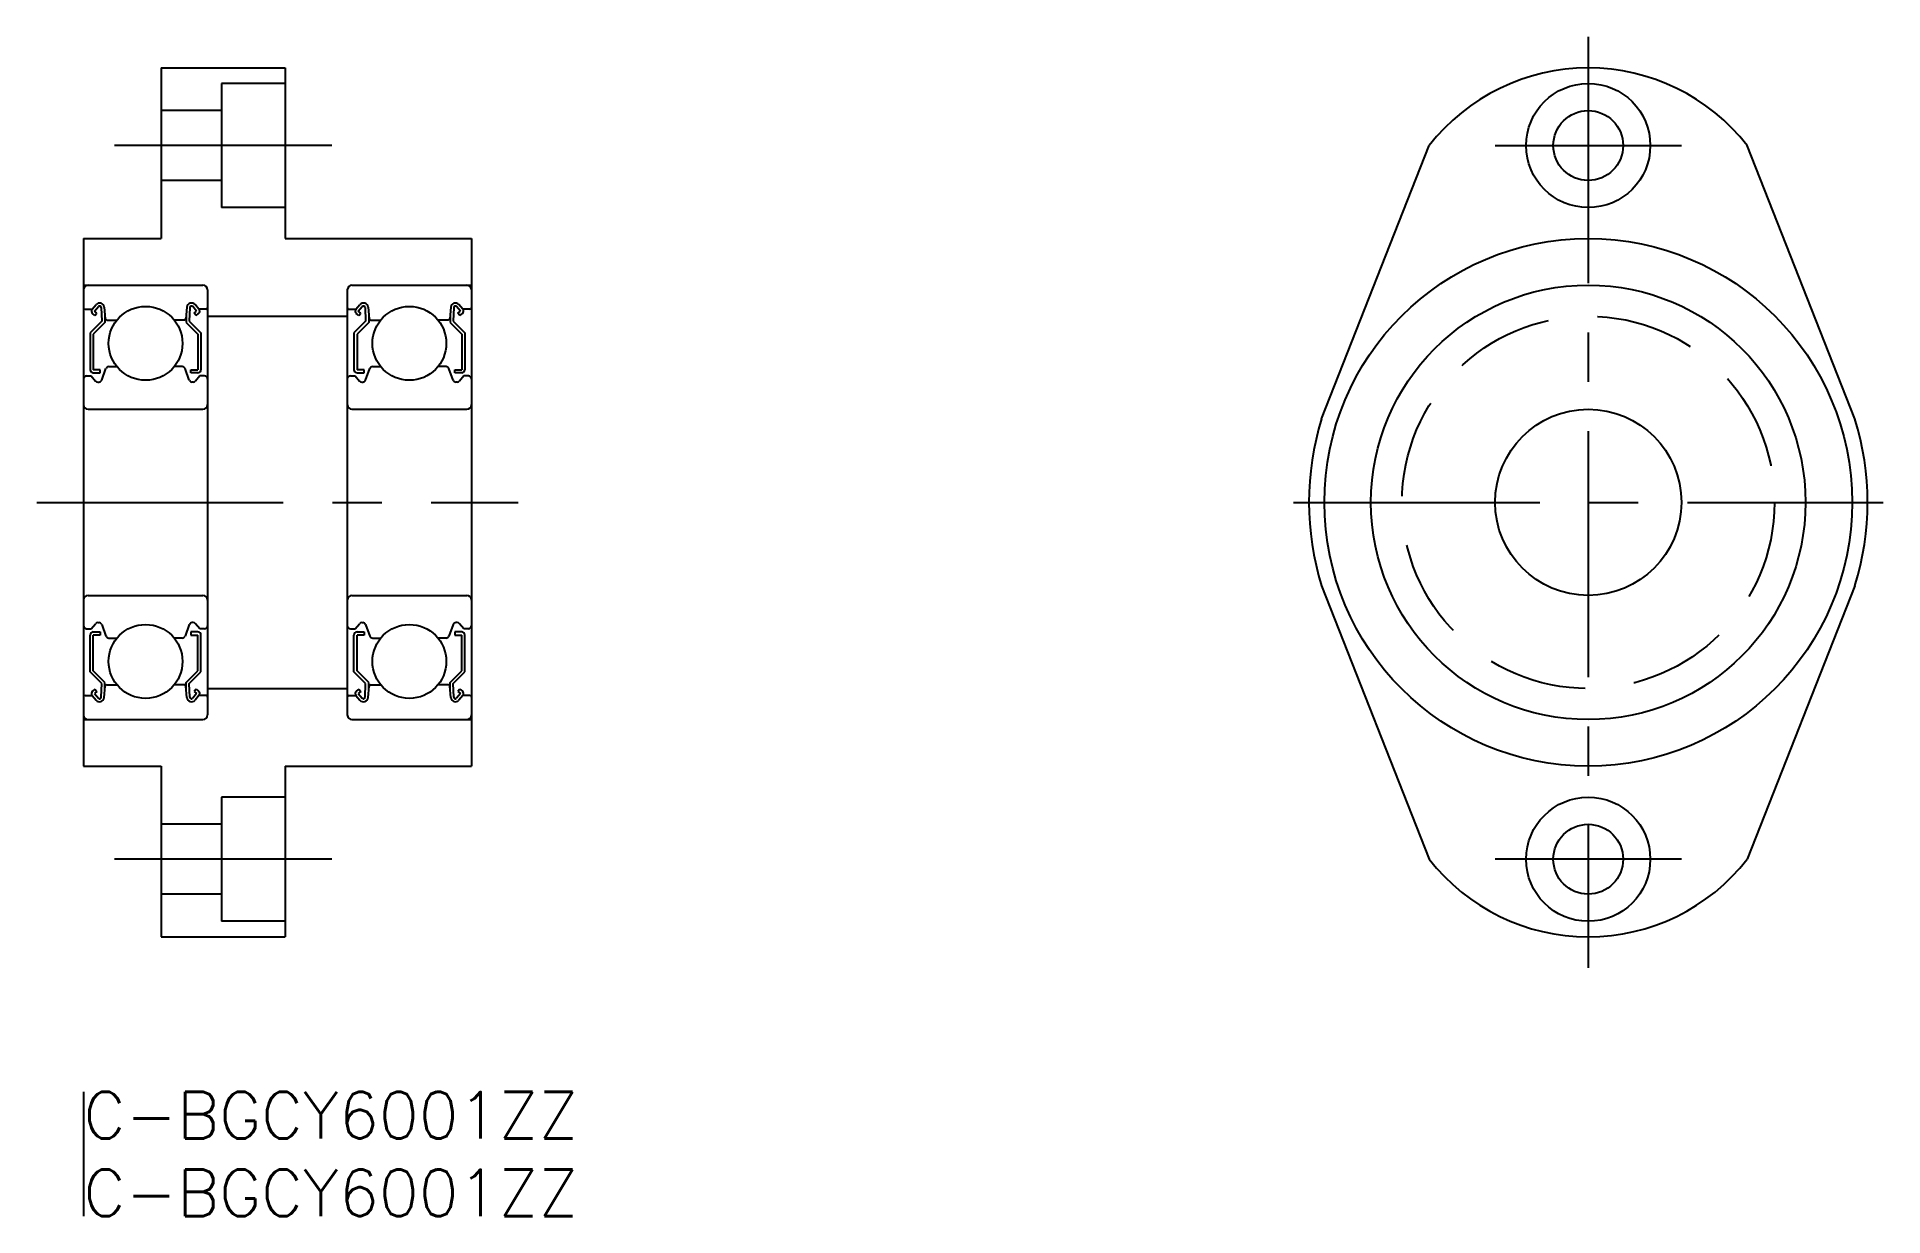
# Model space of a CAD drawing. Extents: x -3 to 116, y -8 to 68.
import ezdxf

# ---------------------------------------------------------------- set-up
doc = ezdxf.new("R2010")
doc.units = 0
doc.header["$LTSCALE"] = 0.5
doc.linetypes.add('CENTER', pattern=[50.8, 31.75, -6.35, 6.35, -6.35])
doc.linetypes.add('DASHED', pattern=[19.05, 12.7, -6.35])
for name, color, linetype in [('MSM_CENTER', 1, 'CENTER'), ('MSM_CONTINUOUS', 7, 'CONTINUOUS'), ('MSM_DASHED', 4, 'DASHED'), ('MSM_PART_NUMBER', 7, 'CONTINUOUS')]:
    doc.layers.add(name, color=color, linetype=linetype)
doc.styles.get("Standard").update_dxf_attribs({"font": 'txt.shx', "height": 3, "bigfont": 'bigfont.shx'})

# ---------------------------------------------------------------- blocks, each defined once
blk = doc.blocks.new('*U26')
at = {"layer": 'MSM_PART_NUMBER'}
blk.add_text('C-BGCY6001ZZ', height=3, dxfattribs=at).set_placement((0, -3))
blk = doc.blocks.new('*U27')
at = {"layer": 'MSM_PART_NUMBER'}
blk.add_text('C-BGCY6001ZZ', height=3, dxfattribs=at).set_placement((0, -8))

msp = doc.modelspace()

# ---------------------------------------------------------------- linework, layer by layer
at = {"layer": 'MSM_CENTER'}
for p, q in [((96.96, 68), (96.96, 8)), ((16, 61), (2, 61)), ((90.96, 61), (102.96, 61)), ((-3, 38), (28, 38)), ((77.96, 38), (115.96, 38)), ((16, 15), (2, 15)), ((102.96, 15), (90.96, 15))]:
    msp.add_line(p, q, dxfattribs=at)
at = {"layer": 'MSM_CONTINUOUS'}
for p, q in [((5, 66), (5, 55)), ((5, 66), (13, 66)), ((13, 66), (13, 55)), ((13, 65), (8.9, 65)), ((8.9, 65), (8.9, 57)), ((8.9, 63.25), (5, 63.25)), ((79.78, 43.38), (86.71, 61)), ((114.14, 43.38), (107.21, 61)), ((8.9, 58.75), (5, 58.75)), ((13, 57), (8.9, 57)), ((0, 55), (0, 21)), ((0, 55), (5, 55)), ((13, 55), (25, 55)), ((25, 55), (25, 21)), ((0, 52), (7.7, 52)), ((8, 51.7), (8, 24.3)), ((17, 51.7), (17, 24.3)), ((17.3, 52), (25, 52)), ((0.1, 50.45), (0.56, 50.45)), ((0.56, 50.45), (0.81, 50.75)), ((0.74, 50.04), (0.58, 50.17)), ((0.71, 50.32), (0.96, 50.62)), ((0.87, 50.19), (0.71, 50.32)), ((0.74, 50.04), (0.87, 50.19)), ((1.14, 50.56), (1.18, 49.68)), ((1.34, 50.58), (1.4, 49.84)), ((1.38, 50.07), (1.38, 49.6)), ((6.66, 50.58), (6.6, 49.84)), ((6.62, 50.07), (6.62, 49.6)), ((6.86, 50.56), (6.82, 49.68)), ((7.29, 50.32), (7.04, 50.62)), ((7.13, 50.19), (7.29, 50.32)), ((7.26, 50.04), (7.13, 50.19)), ((7.44, 50.45), (7.19, 50.75)), ((7.26, 50.04), (7.42, 50.17)), ((7.9, 50.45), (7.44, 50.45)), ((8, 50), (17, 50)), ((17.1, 50.45), (17.56, 50.45)), ((17.56, 50.45), (17.81, 50.75)), ((17.74, 50.04), (17.58, 50.17)), ((17.71, 50.32), (17.96, 50.62)), ((17.87, 50.19), (17.71, 50.32)), ((17.74, 50.04), (17.87, 50.19)), ((18.14, 50.56), (18.18, 49.68)), ((18.34, 50.58), (18.4, 49.84)), ((18.38, 50.07), (18.38, 49.6)), ((23.66, 50.58), (23.6, 49.84)), ((23.62, 50.07), (23.62, 49.6)), ((23.86, 50.56), (23.82, 49.68)), ((24.29, 50.32), (24.04, 50.62)), ((24.13, 50.19), (24.29, 50.32)), ((24.26, 50.04), (24.13, 50.19)), ((24.44, 50.45), (24.19, 50.75)), ((24.26, 50.04), (24.42, 50.17)), ((24.9, 50.45), (24.44, 50.45)), ((1.18, 49.68), (0.43, 48.93)), ((0.43, 48.93), (0.43, 46.55)), ((1.38, 49.6), (0.63, 48.85)), ((0.63, 48.85), (0.63, 46.55)), ((1.5, 49.75), (2.15, 49.75)), ((6.5, 49.75), (5.85, 49.75)), ((6.62, 49.6), (7.37, 48.85)), ((6.82, 49.68), (7.57, 48.93)), ((7.37, 48.85), (7.37, 46.55)), ((7.57, 48.93), (7.57, 46.55)), ((18.18, 49.68), (17.43, 48.93)), ((17.43, 48.93), (17.43, 46.55)), ((18.38, 49.6), (17.63, 48.85)), ((17.63, 48.85), (17.63, 46.55)), ((18.5, 49.75), (19.15, 49.75)), ((23.5, 49.75), (22.85, 49.75)), ((23.62, 49.6), (24.37, 48.85)), ((23.82, 49.68), (24.57, 48.93)), ((24.37, 48.85), (24.37, 46.55)), ((24.57, 48.93), (24.57, 46.55)), ((1.08, 46.55), (0.63, 46.55)), ((1.08, 46.35), (1.08, 46.55)), ((1.18, 45.88), (1.45, 46.62)), ((1.64, 46.75), (2.15, 46.75)), ((6.36, 46.75), (5.85, 46.75)), ((6.82, 45.88), (6.55, 46.62)), ((6.92, 46.55), (7.37, 46.55)), ((6.92, 46.35), (6.92, 46.55)), ((18.08, 46.55), (17.63, 46.55)), ((18.08, 46.35), (18.08, 46.55)), ((18.18, 45.88), (18.45, 46.62)), ((18.64, 46.75), (19.15, 46.75)), ((23.36, 46.75), (22.85, 46.75)), ((23.82, 45.88), (23.55, 46.62)), ((23.92, 46.55), (24.37, 46.55)), ((23.92, 46.35), (23.92, 46.55)), ((0.2, 46.15), (0.5, 46.15)), ((0.5, 46.15), (0.78, 45.82)), ((0.63, 46.35), (1.08, 46.35)), ((0.93, 45.75), (0.99, 45.75)), ((7.37, 46.35), (6.92, 46.35)), ((7.07, 45.75), (7.01, 45.75)), ((7.5, 46.15), (7.22, 45.82)), ((7.8, 46.15), (7.5, 46.15)), ((17.2, 46.15), (17.5, 46.15)), ((17.5, 46.15), (17.78, 45.82)), ((17.63, 46.35), (18.08, 46.35)), ((17.93, 45.75), (17.99, 45.75)), ((24.37, 46.35), (23.92, 46.35)), ((24.07, 45.75), (24.01, 45.75)), ((24.5, 46.15), (24.22, 45.82)), ((24.8, 46.15), (24.5, 46.15)), ((0.3, 44), (7.7, 44)), ((17.3, 44), (24.7, 44)), ((79.78, 32.62), (86.71, 15)), ((114.14, 32.62), (107.21, 15)), ((0.3, 32), (7.7, 32)), ((17.3, 32), (24.7, 32)), ((0.2, 29.85), (0.5, 29.85)), ((0.5, 29.85), (0.78, 30.18)), ((0.93, 30.25), (0.99, 30.25)), ((1.18, 30.12), (1.45, 29.38)), ((6.82, 30.12), (6.55, 29.38)), ((7.07, 30.25), (7.01, 30.25)), ((7.5, 29.85), (7.22, 30.18)), ((7.8, 29.85), (7.5, 29.85)), ((17.2, 29.85), (17.5, 29.85)), ((17.5, 29.85), (17.78, 30.18)), ((17.93, 30.25), (17.99, 30.25)), ((18.18, 30.12), (18.45, 29.38)), ((23.82, 30.12), (23.55, 29.38)), ((24.07, 30.25), (24.01, 30.25)), ((24.5, 29.85), (24.22, 30.18)), ((24.8, 29.85), (24.5, 29.85)), ((0.43, 27.07), (0.43, 29.45)), ((0.63, 29.65), (1.08, 29.65)), ((0.63, 27.15), (0.63, 29.45)), ((1.08, 29.45), (0.63, 29.45)), ((1.08, 29.65), (1.08, 29.45)), ((1.64, 29.25), (2.15, 29.25)), ((6.36, 29.25), (5.85, 29.25)), ((7.37, 29.65), (6.92, 29.65)), ((6.92, 29.65), (6.92, 29.45)), ((6.92, 29.45), (7.37, 29.45)), ((7.37, 27.15), (7.37, 29.45)), ((7.57, 27.07), (7.57, 29.45)), ((17.43, 27.07), (17.43, 29.45)), ((17.63, 29.65), (18.08, 29.65)), ((17.63, 27.15), (17.63, 29.45)), ((18.08, 29.45), (17.63, 29.45)), ((18.08, 29.65), (18.08, 29.45)), ((18.64, 29.25), (19.15, 29.25)), ((23.36, 29.25), (22.85, 29.25)), ((24.37, 29.65), (23.92, 29.65)), ((23.92, 29.65), (23.92, 29.45)), ((23.92, 29.45), (24.37, 29.45)), ((24.37, 27.15), (24.37, 29.45)), ((24.57, 27.07), (24.57, 29.45)), ((1.18, 26.32), (0.43, 27.07)), ((1.38, 26.4), (0.63, 27.15)), ((1.14, 25.44), (1.18, 26.32)), ((1.38, 25.93), (1.38, 26.4)), ((1.5, 26.25), (2.15, 26.25)), ((6.5, 26.25), (5.85, 26.25)), ((6.62, 26.4), (7.37, 27.15)), ((6.62, 25.93), (6.62, 26.4)), ((6.82, 26.32), (7.57, 27.07)), ((6.86, 25.44), (6.82, 26.32)), ((18.18, 26.32), (17.43, 27.07)), ((18.38, 26.4), (17.63, 27.15)), ((18.14, 25.44), (18.18, 26.32)), ((18.38, 25.93), (18.38, 26.4)), ((18.5, 26.25), (19.15, 26.25)), ((23.5, 26.25), (22.85, 26.25)), ((23.62, 26.4), (24.37, 27.15)), ((23.62, 25.93), (23.62, 26.4)), ((23.82, 26.32), (24.57, 27.07)), ((23.86, 25.44), (23.82, 26.32)), ((0.1, 25.55), (0.56, 25.55)), ((0.56, 25.55), (0.81, 25.25)), ((0.74, 25.96), (0.58, 25.83)), ((0.87, 25.81), (0.71, 25.68)), ((0.71, 25.68), (0.96, 25.38)), ((0.74, 25.96), (0.87, 25.81)), ((1.34, 25.42), (1.4, 26.16)), ((6.66, 25.42), (6.6, 26.16)), ((7.29, 25.68), (7.04, 25.38)), ((7.26, 25.96), (7.13, 25.81)), ((7.13, 25.81), (7.29, 25.68)), ((7.44, 25.55), (7.19, 25.25)), ((7.26, 25.96), (7.42, 25.83)), ((7.9, 25.55), (7.44, 25.55)), ((8, 26), (17, 26)), ((17.1, 25.55), (17.56, 25.55)), ((17.56, 25.55), (17.81, 25.25)), ((17.74, 25.96), (17.58, 25.83)), ((17.87, 25.81), (17.71, 25.68)), ((17.71, 25.68), (17.96, 25.38)), ((17.74, 25.96), (17.87, 25.81)), ((18.34, 25.42), (18.4, 26.16)), ((23.66, 25.42), (23.6, 26.16)), ((24.29, 25.68), (24.04, 25.38)), ((24.26, 25.96), (24.13, 25.81)), ((24.13, 25.81), (24.29, 25.68)), ((24.44, 25.55), (24.19, 25.25)), ((24.26, 25.96), (24.42, 25.83)), ((24.9, 25.55), (24.44, 25.55)), ((0, 24), (7.7, 24)), ((17.3, 24), (25, 24)), ((0, 21), (5, 21)), ((5, 21), (5, 10)), ((13, 21), (25, 21)), ((13, 21), (13, 10)), ((13, 19), (8.9, 19)), ((8.9, 19), (8.9, 11)), ((8.9, 17.25), (5, 17.25)), ((8.9, 12.75), (5, 12.75)), ((13, 11), (8.9, 11)), ((5, 10), (13, 10)), ((0, 0), (0, -8))]:
    msp.add_line(p, q, dxfattribs=at)
for centre, radius in [((96.96, 61), 4), ((96.96, 61), 2.25), ((96.96, 38), 17), ((96.96, 38), 14), ((4, 48.25), 2.38), ((21, 48.25), 2.38), ((96.96, 38), 6), ((4, 27.75), 2.38), ((21, 27.75), 2.38), ((96.96, 15), 4), ((96.96, 15), 2.25)]:
    msp.add_circle(centre, radius, dxfattribs=at)
for centre, radius, start, end in [((96.96, 53), 13, 37.9799, 142.0201), ((0.3, 51.7), 0.3, 90, 180), ((7.7, 51.7), 0.3, 0, 90), ((17.3, 51.7), 0.3, 90, 180), ((24.7, 51.7), 0.3, 0, 90), ((0.1, 50.55), 0.1, 180, 270), ((0.71, 50.32), 0.2, 140.002, 230.0863), ((1.04, 50.55), 0.3, 4.9968, 140.002), ((1.04, 50.56), 0.1, 2.8198, 140.0022), ((6.96, 50.55), 0.3, 39.998, 175.0032), ((6.96, 50.56), 0.1, 39.9978, 177.1802), ((7.29, 50.32), 0.2, 309.9137, 39.998), ((7.9, 50.55), 0.1, 270, 0), ((17.1, 50.55), 0.1, 180, 270), ((17.71, 50.32), 0.2, 140.002, 230.0863), ((18.04, 50.55), 0.3, 4.9968, 140.002), ((18.04, 50.56), 0.1, 2.8198, 140.0022), ((23.96, 50.55), 0.3, 39.998, 175.0032), ((23.96, 50.56), 0.1, 39.9978, 177.1802), ((24.29, 50.32), 0.2, 309.9137, 39.998), ((24.9, 50.55), 0.1, 270, 0), ((1.5, 49.85), 0.1, 184.9968, 269.9991), ((6.5, 49.85), 0.1, 270.0009, 355.0032), ((18.5, 49.85), 0.1, 184.9968, 269.9991), ((23.5, 49.85), 0.1, 270.0009, 355.0032), ((0.63, 46.55), 0.2, 180, 270), ((1.64, 46.55), 0.2, 90, 159.9916), ((6.36, 46.55), 0.2, 20.0084, 90), ((7.37, 46.55), 0.2, 270, 0), ((17.63, 46.55), 0.2, 180, 270), ((18.64, 46.55), 0.2, 90, 159.9916), ((23.36, 46.55), 0.2, 20.0084, 90), ((24.37, 46.55), 0.2, 270, 0), ((0.2, 45.95), 0.2, 90, 180), ((0.93, 45.95), 0.2, 219.9952, 270), ((0.99, 45.95), 0.2, 270, 339.9916), ((7.01, 45.95), 0.2, 200.0084, 270), ((7.07, 45.95), 0.2, 270, 320.0048), ((7.8, 45.95), 0.2, 0, 90), ((17.2, 45.95), 0.2, 90, 180), ((17.93, 45.95), 0.2, 219.9952, 270), ((17.99, 45.95), 0.2, 270, 339.9916), ((24.01, 45.95), 0.2, 200.0084, 270), ((24.07, 45.95), 0.2, 270, 320.0048), ((24.8, 45.95), 0.2, 0, 90), ((0.3, 44.3), 0.3, 180, 270), ((7.7, 44.3), 0.3, 270, 0), ((17.3, 44.3), 0.3, 180, 270), ((24.7, 44.3), 0.3, 270, 0), ((96.96, 38), 18, 162.6065, 197.3935), ((96.96, 38), 18, 342.6065, 17.3935), ((0.3, 31.7), 0.3, 90, 180), ((7.7, 31.7), 0.3, 0, 90), ((17.3, 31.7), 0.3, 90, 180), ((24.7, 31.7), 0.3, 0, 90), ((0.2, 30.05), 0.2, 180, 270), ((0.93, 30.05), 0.2, 90, 140.0048), ((0.99, 30.05), 0.2, 20.0084, 90), ((7.01, 30.05), 0.2, 90, 159.9916), ((7.07, 30.05), 0.2, 39.9952, 90), ((7.8, 30.05), 0.2, 270, 0), ((17.2, 30.05), 0.2, 180, 270), ((17.93, 30.05), 0.2, 90, 140.0048), ((17.99, 30.05), 0.2, 20.0084, 90), ((24.01, 30.05), 0.2, 90, 159.9916), ((24.07, 30.05), 0.2, 39.9952, 90), ((24.8, 30.05), 0.2, 270, 0), ((0.63, 29.45), 0.2, 90, 180), ((1.64, 29.45), 0.2, 200.0084, 270), ((6.36, 29.45), 0.2, 270, 339.9916), ((7.37, 29.45), 0.2, 0, 90), ((17.63, 29.45), 0.2, 90, 180), ((18.64, 29.45), 0.2, 200.0084, 270), ((23.36, 29.45), 0.2, 270, 339.9916), ((24.37, 29.45), 0.2, 0, 90), ((1.5, 26.15), 0.1, 90.0009, 175.0032), ((6.5, 26.15), 0.1, 4.9968, 89.9991), ((18.5, 26.15), 0.1, 90.0009, 175.0032), ((23.5, 26.15), 0.1, 4.9968, 89.9991), ((0.1, 25.45), 0.1, 90, 180), ((0.71, 25.68), 0.2, 129.9137, 219.998), ((1.04, 25.45), 0.3, 219.998, 355.0032), ((1.04, 25.44), 0.1, 219.9978, 357.1802), ((6.96, 25.45), 0.3, 184.9968, 320.002), ((6.96, 25.44), 0.1, 182.8198, 320.0022), ((7.29, 25.68), 0.2, 320.002, 50.0863), ((7.9, 25.45), 0.1, 0, 90), ((17.1, 25.45), 0.1, 90, 180), ((17.71, 25.68), 0.2, 129.9137, 219.998), ((18.04, 25.45), 0.3, 219.998, 355.0032), ((18.04, 25.44), 0.1, 219.9978, 357.1802), ((23.96, 25.45), 0.3, 184.9968, 320.002), ((23.96, 25.44), 0.1, 182.8198, 320.0022), ((24.29, 25.68), 0.2, 320.002, 50.0863), ((24.9, 25.45), 0.1, 0, 90), ((0.3, 24.3), 0.3, 180, 270), ((7.7, 24.3), 0.3, 270, 0), ((17.3, 24.3), 0.3, 180, 270), ((24.7, 24.3), 0.3, 270, 0), ((96.96, 23), 13, 217.9799, 322.0201)]:
    msp.add_arc(centre, radius, start, end, dxfattribs=at)
at = {"layer": 'MSM_DASHED'}
msp.add_circle((96.96, 38), 12, dxfattribs=at)

# ---------------------------------------------------------------- block references
at = {"layer": 'MSM_CONTINUOUS'}
for name in ['*U26', '*U27']:
    msp.add_blockref(name, (0, 0), dxfattribs=at)

doc.saveas('drawing.dxf')
